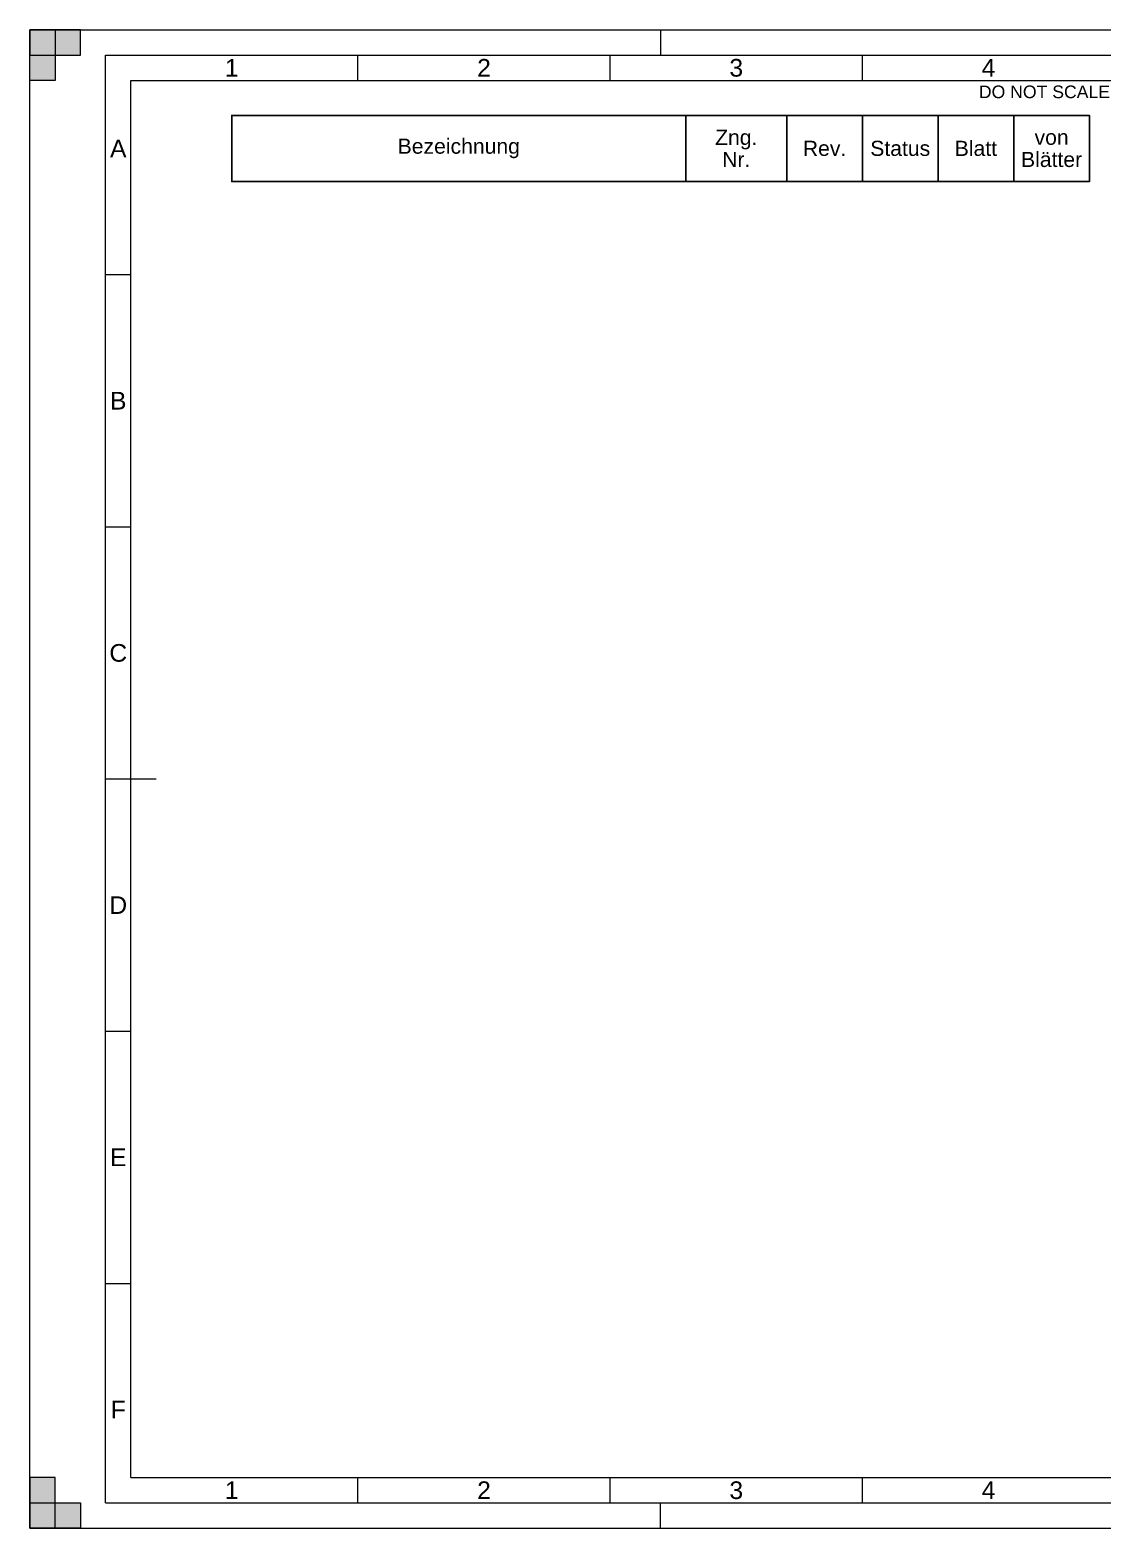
# Paper-space layout 'List of Drawings - A3' of a CAD drawing. Header units: millimetres. Extents: x 0 to 420, y 0 to 297.
# Drawn here: x 0 to 212.5, y 0 to 297 of the extents above; entities that cross this region are included whole.
import ezdxf
from ezdxf.enums import TextEntityAlignment as Align

# ---------------------------------------------------------------- set-up
doc = ezdxf.new("R2010")
doc.units = ezdxf.units.MM
for name, color, linetype in [('CDL_DRAWING_LIST', 3, 'Continuous'), ('CDL_LANGUAGE_DE', 3, 'Continuous'), ('CDL_TITLE_BLOCK', 7, 'Continuous')]:
    doc.layers.add(name, color=color, linetype=linetype)
for name, color, linetype, lineweight in [('CDL_FRAME', 7, 'Continuous', 18), ('CDL_FRAME_GREEN', 3, 'Continuous', 18), ('CDL_FRAME_RED', 1, 'Continuous', 18), ('CDL_FRAME_YELLOW', 2, 'Continuous', 18)]:
    doc.layers.add(name, color=color, linetype=linetype, lineweight=lineweight)
doc.styles.add('RHI-CD2012', font='arial.ttf', dxfattribs={"height": 3})
doc.styles.add('RHI_BORDER', font='arial.ttf')

# ---------------------------------------------------------------- blocks, each defined once
blk = doc.blocks.new('CDB_Drawing list')
at = {"layer": 'CDL_DRAWING_LIST', "color": 7}
for points in [[(90, 0), (0, 0), (0, 13.12), (90, 13.12)], [(90, 0), (110, 0), (110, 13.12), (90, 13.12)], [(110, 0), (125, 0), (125, 13.12), (110, 13.12)], [(125, 0), (140, 0), (140, 13.12), (125, 13.12)], [(140, 0), (155, 0), (155, 13.12), (140, 13.12)], [(155, 0), (170, 0), (170, 13.12), (155, 13.12)]]:
    blk.add_lwpolyline(points, close=True, dxfattribs=at)
at = {"layer": 'CDL_LANGUAGE_DE', "char_height": 3, "attachment_point": 5, "line_spacing_factor": 0.88, "style": 'RHI-CD2012'}
for s, insert in [('Zng.\\PNr.', (100, 6.56)), ('von\\PBlätter ', (162.5, 6.56)), ('Bezeichnung', (45, 6.56)), ('Rev.', (117.5, 6.56)), ('Status', (132.5, 6.56)), ('Blatt', (147.5, 6.56))]:
    blk.add_mtext(s, dxfattribs=dict(at, insert=insert))
blk = doc.blocks.new('LANDSCAPE_DINA3_FRAME_REV03_ISO5457')
at = {"layer": 'CDL_FRAME_GREEN'}
h = blk.add_hatch(color=256, dxfattribs=at)
h.dxf.hatch_style = 1
h.paths.add_polyline_path([(5, 297), (0, 297), (0, 292), (5, 292)])
h = blk.add_hatch(color=256, dxfattribs=at)
h.dxf.hatch_style = 1
h.paths.add_polyline_path([(5, 292), (10, 292), (10, 297), (5, 297)])
h = blk.add_hatch(color=256, dxfattribs=at)
h.dxf.hatch_style = 1
h.paths.add_polyline_path([(5, 292), (0, 292), (0, 287), (5, 287)])
h = blk.add_hatch(color=256, dxfattribs=at)
h.dxf.hatch_style = 1
h.paths.add_polyline_path([(5, 5), (0, 5), (0, 10), (5, 10)])
h = blk.add_hatch(color=256, dxfattribs=at)
h.dxf.hatch_style = 1
h.paths.add_polyline_path([(5, 0), (0, 0), (0, 5), (5, 5)])
h = blk.add_hatch(color=256, dxfattribs=at)
h.dxf.hatch_style = 1
h.paths.add_polyline_path([(5, 5), (10, 5), (10, 0), (5, 0)])
at = {"layer": 'CDL_FRAME', "linetype": 'Continuous'}
for p, q in [((20, 287), (410, 287)), ((20, 10), (20, 287)), ((15, 148.5), (25, 148.5)), ((20, 10), (410, 10))]:
    blk.add_line(p, q, dxfattribs=at)
at = {"layer": 'CDL_FRAME_GREEN', "linetype": 'Continuous'}
for p, q in [((0, 297), (420, 297)), ((0, 0), (0, 297)), ((125, 297), (125, 292)), ((125, 0), (125, 5)), ((0, 0), (420, 0))]:
    blk.add_line(p, q, dxfattribs=at)
at = {"layer": 'CDL_FRAME_GREEN'}
for points in [[(5, 287), (0, 287), (0, 297), (5, 297)], [(0, 292), (10, 292), (10, 297), (0, 297)], [(5, 10), (0, 10), (0, 0), (5, 0)], [(0, 5), (10, 5), (10, 0), (0, 0)]]:
    blk.add_lwpolyline(points, close=True, dxfattribs=at)
at = {"layer": 'CDL_FRAME_RED', "linetype": 'Continuous'}
for p, q in [((15, 5), (15, 292)), ((15, 292), (415, 292)), ((15, 5), (415, 5))]:
    blk.add_line(p, q, dxfattribs=at)
at = {"layer": 'CDL_FRAME_YELLOW', "linetype": 'Continuous'}
for p, q in [((65, 287), (65, 292)), ((115, 287), (115, 292)), ((165, 287), (165, 292)), ((15, 248.5), (20, 248.5)), ((15, 198.5), (20, 198.5)), ((15, 98.5), (20, 98.5)), ((15, 48.5), (20, 48.5)), ((65, 5), (65, 10)), ((115, 5), (115, 10)), ((165, 5), (165, 10))]:
    blk.add_line(p, q, dxfattribs=at)
at = {"layer": 'CDL_FRAME_GREEN', "linetype": 'Continuous', "style": 'RHI_BORDER'}
for s, p in [('1', (40, 289.5)), ('2', (90, 289.5)), ('3', (140, 289.5)), ('4', (190, 289.5)), ('A', (17.5, 273.5)), ('B', (17.5, 223.5)), ('C', (17.5, 173.5)), ('D', (17.5, 123.5)), ('E', (17.5, 73.5)), ('F', (17.5, 23.5)), ('1', (40, 7.5)), ('2', (90, 7.5)), ('3', (140, 7.5)), ('4', (190, 7.5))]:
    blk.add_text(s, height=3.5, dxfattribs=at).set_placement(p, align=Align.MIDDLE_CENTER)
at = {"layer": 'CDL_FRAME_GREEN', "insert": (216.9, 284.5), "char_height": 2.5, "attachment_point": 5, "style": 'RHI_BORDER'}
blk.add_mtext_dynamic_manual_height_columns('{\\fArial|b0|i0|c0|p34;DO NOT SCALE  IF IN DOUBT, ASK}', width=60.0866, gutter_width=17.5, heights=[0], dxfattribs=at)

psp = doc.layouts.new('List of Drawings - A3')

# ---------------------------------------------------------------- block references
at = {"layer": 'CDL_DRAWING_LIST', "color": 7}
psp.add_blockref('CDB_Drawing list', (40, 266.95), dxfattribs=at)
at = {"layer": 'CDL_TITLE_BLOCK', "lineweight": 0}
psp.add_blockref('LANDSCAPE_DINA3_FRAME_REV03_ISO5457', (0, 0), dxfattribs=at)

doc.saveas('drawing.dxf')
